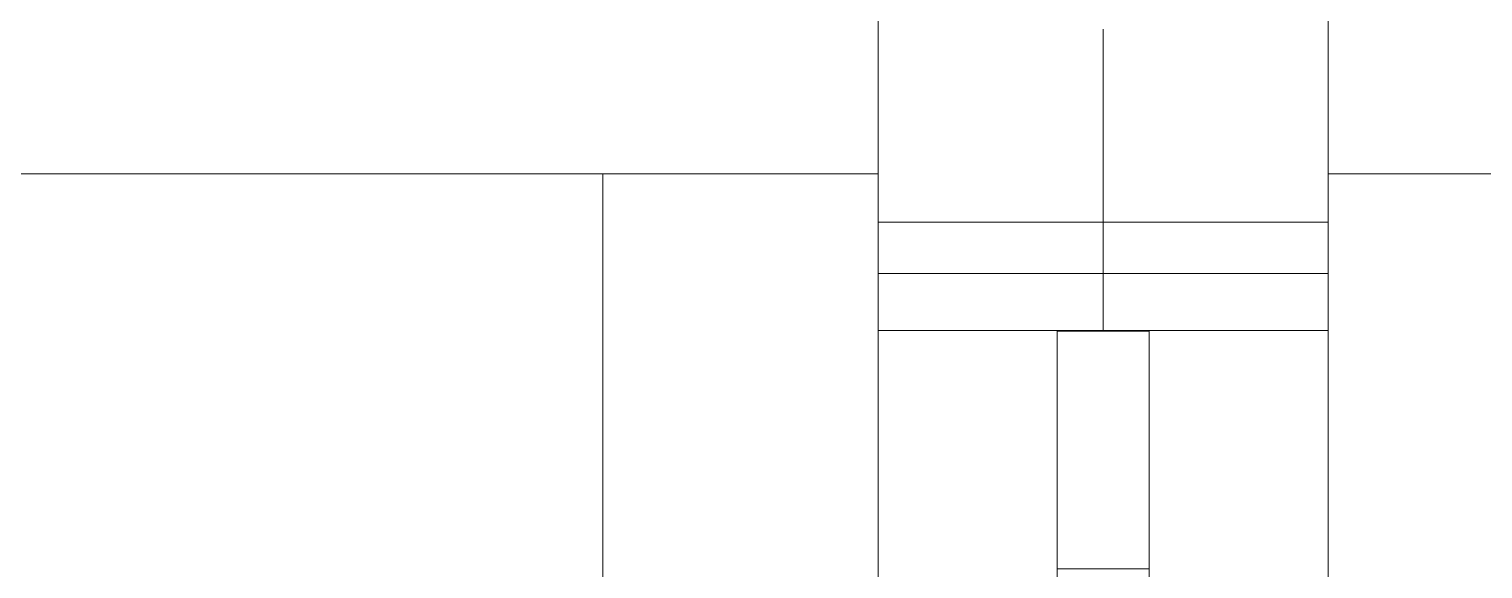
# Model space of a CAD drawing. Header units: millimetres. Extents: x -46169 to 237885, y -84465 to 18123.
# Drawn here: x 171860.1 to 172018.5, y -80546.3 to -80487.6 of the extents above; entities that cross this region are included whole.
import ezdxf

# ---------------------------------------------------------------- set-up
doc = ezdxf.new("R2010")
doc.units = ezdxf.units.MM
doc.header["$MEASUREMENT"] = 0
doc.linetypes.add('Wipeout_Contour', pattern=[1000, 0, -1000])
doc.layers.add('New_A-20-M_Floor_Slab', color=7, linetype='Continuous')
doc.layers.add('New_A-35-M_FFE_Fixed', color=7, linetype='Continuous')
doc.layers.add('New_A-35-M_FFE_Fixed_Pen_No__1', color=7, linetype='Continuous', lineweight=13)

# ---------------------------------------------------------------- blocks, each defined once
blk = doc.blocks.new('Section Elem_134_3', base_point=(129666.67, -84332.61))
at = {"color": 254, "linetype": 'Wipeout_Contour', "lineweight": 0, "ltscale": 3038459.402068488}
blk.add_wipeout([(171958.61, -80601.62), (171952.61, -80601.62), (171952.61, -80615.11), (171972.11, -80615.11), (171972.11, -80599.29), (171969.11, -80599.29), (171969.11, -80601.65), (171959.42, -80601.65), (171959.42, -80549.01), (171969.11, -80549.01), (171969.11, -80551.38), (171972.11, -80551.38), (171972.11, -80520.4), (171952.61, -80520.4), (171952.61, -80549.04), (171958.61, -80549.04)], dxfattribs=at).dxf.layer = 'New_A-20-M_Floor_Slab'
at = {"color": 254, "linetype": 'Wipeout_Contour', "lineweight": 0, "ltscale": 3038863.404224605}
blk.add_wipeout([(171982.11, -80551.38), (171985.11, -80551.38), (171985.11, -80549.01), (171994.8, -80549.01), (171994.8, -80601.65), (171985.11, -80601.65), (171985.11, -80599.29), (171982.11, -80599.29), (171982.11, -80615.11), (172001.61, -80615.11), (172001.61, -80601.62), (171995.61, -80601.62), (171995.61, -80549.04), (172001.61, -80549.04), (172001.61, -80520.4), (171982.11, -80520.4)], dxfattribs=at).dxf.layer = 'New_A-20-M_Floor_Slab'
blk = doc.blocks.new('Section Elem_142_3', base_point=(129666.67, -84332.61))
at = {"color": 254, "linetype": 'Wipeout_Contour', "lineweight": 0, "ltscale": 759525.427808}
blk.add_wipeout([(171952.61, -80503.33), (171922.61, -80503.33), (171922.61, -80647.33), (171952.61, -80647.33)], dxfattribs=at).dxf.layer = 'New_A-35-M_FFE_Fixed'
at = {"color": 254, "linetype": 'Wipeout_Contour', "lineweight": 0, "ltscale": 1137693.232729627}
blk.add_wipeout([(171451.61, -80346.96), (171451.61, -80503.33), (171481.61, -80503.33), (171922.61, -80503.33), (171952.61, -80503.33), (171952.61, -80346.96)], dxfattribs=at).dxf.layer = 'New_A-35-M_FFE_Fixed'
at = {"color": 254, "linetype": 'Wipeout_Contour', "lineweight": 0, "ltscale": 759514.928862}
blk.add_wipeout([(171952.61, -80511.45), (171977.11, -80511.45), (171977.11, -80510.54), (171952.61, -80510.54)], dxfattribs=at).dxf.layer = 'New_A-35-M_FFE_Fixed'
at = {"color": 254, "linetype": 'Wipeout_Contour', "lineweight": 0, "ltscale": 759525.607096}
blk.add_wipeout([(171952.61, -80520.4), (171977.11, -80520.4), (171977.11, -80514.18), (171952.61, -80514.18)], dxfattribs=at).dxf.layer = 'New_A-35-M_FFE_Fixed'
at = {"layer": 'New_A-35-M_FFE_Fixed_Pen_No__1', "linetype": 'Continuous'}
blk.add_line((171977.11, -80520.4), (171952.61, -80520.4), dxfattribs=at)
at = {"color": 254, "linetype": 'Wipeout_Contour', "lineweight": 0, "ltscale": 759481.19716}
blk.add_wipeout([(171977.11, -80487.59), (171952.61, -80487.59), (171952.61, -80494.61), (171977.11, -80494.61)], dxfattribs=at).dxf.layer = 'New_A-35-M_FFE_Fixed'
at = {"color": 254, "linetype": 'Wipeout_Contour', "lineweight": 0, "ltscale": 758662.442204}
blk.add_wipeout([(171481.61, -80635.33), (171922.61, -80635.33), (171922.61, -80503.33), (171481.61, -80503.33)], dxfattribs=at).dxf.layer = 'New_A-35-M_FFE_Fixed'
at = {"color": 254, "linetype": 'Wipeout_Contour', "lineweight": 0, "ltscale": 759520.137913}
blk.add_wipeout([(171952.61, -80514.18), (171977.11, -80514.18), (171977.11, -80513.95), (171952.61, -80513.95)], dxfattribs=at).dxf.layer = 'New_A-35-M_FFE_Fixed'
at = {"layer": 'New_A-35-M_FFE_Fixed_Pen_No__1', "linetype": 'Continuous'}
for p, q in [((171922.61, -80503.33), (171481.61, -80503.33)), ((171922.61, -80647.33), (171922.61, -80503.33))]:
    blk.add_line(p, q, dxfattribs=at)
at = {"color": 254, "linetype": 'Wipeout_Contour', "lineweight": 0, "ltscale": 759493.096435}
blk.add_wipeout([(171977.11, -80494.61), (171952.61, -80494.61), (171952.61, -80501.63), (171977.11, -80501.63)], dxfattribs=at).dxf.layer = 'New_A-35-M_FFE_Fixed'
at = {"color": 254, "linetype": 'Wipeout_Contour', "lineweight": 0, "ltscale": 759518.777966}
blk.add_wipeout([(171952.61, -80513.55), (171977.11, -80513.55), (171977.11, -80512.98), (171952.61, -80512.98)], dxfattribs=at).dxf.layer = 'New_A-35-M_FFE_Fixed'
at = {"color": 254, "linetype": 'Wipeout_Contour', "lineweight": 0, "ltscale": 949369.700148}
blk.add_wipeout([(171952.61, -80508.61), (171977.11, -80508.61), (171977.11, -80501.63), (171952.61, -80501.63), (171952.61, -80503.33)], dxfattribs=at).dxf.layer = 'New_A-35-M_FFE_Fixed'
at = {"color": 254, "linetype": 'Wipeout_Contour', "lineweight": 0, "ltscale": 759517.695695}
blk.add_wipeout([(171952.61, -80512.98), (171977.11, -80512.98), (171977.11, -80512.27), (171952.61, -80512.27)], dxfattribs=at).dxf.layer = 'New_A-35-M_FFE_Fixed'
at = {"layer": 'New_A-35-M_FFE_Fixed_Pen_No__1', "linetype": 'Continuous'}
for p, q in [((171952.61, -80503.33), (171952.61, -80346.96)), ((171922.61, -80503.33), (171952.61, -80503.33))]:
    blk.add_line(p, q, dxfattribs=at)
at = {"color": 254, "linetype": 'Wipeout_Contour', "lineweight": 0, "ltscale": 759511.714794}
blk.add_wipeout([(171952.61, -80509.58), (171977.11, -80509.58), (171977.11, -80508.61), (171952.61, -80508.61)], dxfattribs=at).dxf.layer = 'New_A-35-M_FFE_Fixed'
at = {"color": 254, "linetype": 'Wipeout_Contour', "lineweight": 0, "ltscale": 759516.396351}
blk.add_wipeout([(171952.61, -80512.27), (171977.11, -80512.27), (171977.11, -80511.45), (171952.61, -80511.45)], dxfattribs=at).dxf.layer = 'New_A-35-M_FFE_Fixed'
at = {"color": 254, "linetype": 'Wipeout_Contour', "lineweight": 0, "ltscale": 759519.60239}
blk.add_wipeout([(171952.61, -80513.95), (171977.11, -80513.95), (171977.11, -80513.55), (171952.61, -80513.55)], dxfattribs=at).dxf.layer = 'New_A-35-M_FFE_Fixed'
at = {"layer": 'New_A-35-M_FFE_Fixed_Pen_No__1', "linetype": 'Continuous'}
for p, q in [((171977.11, -80508.61), (171952.61, -80508.61)), ((171977.11, -80514.18), (171952.61, -80514.18))]:
    blk.add_line(p, q, dxfattribs=at)
at = {"color": 254, "linetype": 'Wipeout_Contour', "lineweight": 0, "ltscale": 759513.3485}
blk.add_wipeout([(171952.61, -80510.54), (171977.11, -80510.54), (171977.11, -80509.58), (171952.61, -80509.58)], dxfattribs=at).dxf.layer = 'New_A-35-M_FFE_Fixed'
at = {"layer": 'New_A-35-M_FFE_Fixed_Pen_No__1', "linetype": 'Continuous'}
blk.add_line((171952.61, -80647.33), (171952.61, -80503.33), dxfattribs=at)
blk = doc.blocks.new('Section Elem_143_3', base_point=(129666.67, -84332.61))
at = {"color": 254, "linetype": 'Wipeout_Contour', "lineweight": 0, "ltscale": 759811.577481}
blk.add_wipeout([(172001.61, -80503.33), (172001.61, -80647.33), (172031.61, -80647.33), (172031.61, -80503.33)], dxfattribs=at).dxf.layer = 'New_A-35-M_FFE_Fixed'
at = {"color": 254, "linetype": 'Wipeout_Contour', "lineweight": 0, "ltscale": 949468.929231}
blk.add_wipeout([(171977.11, -80520.4), (171972.11, -80520.4), (171972.11, -80520.48), (171982.11, -80520.48), (171982.11, -80520.4)], dxfattribs=at).dxf.layer = 'New_A-35-M_FFE_Fixed'
at = {"color": 254, "linetype": 'Wipeout_Contour', "lineweight": 0, "ltscale": 759603.466211}
blk.add_wipeout([(171972.11, -80538.96), (171982.11, -80538.96), (171982.11, -80535.1), (171972.11, -80535.1)], dxfattribs=at).dxf.layer = 'New_A-35-M_FFE_Fixed'
at = {"color": 254, "linetype": 'Wipeout_Contour', "lineweight": 0, "ltscale": 760410.510619}
blk.add_wipeout([(172502.61, -80346.96), (172001.61, -80346.96), (172001.61, -80503.33), (172502.61, -80503.33)], dxfattribs=at).dxf.layer = 'New_A-35-M_FFE_Fixed'
at = {"color": 254, "linetype": 'Wipeout_Contour', "lineweight": 0, "ltscale": 759603.684084}
blk.add_wipeout([(171977.11, -80511.45), (172001.61, -80511.45), (172001.61, -80510.54), (171977.11, -80510.54)], dxfattribs=at).dxf.layer = 'New_A-35-M_FFE_Fixed'
at = {"color": 254, "linetype": 'Wipeout_Contour', "lineweight": 0, "ltscale": 759579.822795}
blk.add_wipeout([(171972.11, -80525.7), (171982.11, -80525.7), (171982.11, -80520.48), (171972.11, -80520.48)], dxfattribs=at).dxf.layer = 'New_A-35-M_FFE_Fixed'
at = {"color": 254, "linetype": 'Wipeout_Contour', "lineweight": 0, "ltscale": 759596.396013}
blk.add_wipeout([(171972.11, -80535.1), (171982.11, -80535.1), (171982.11, -80530.63), (171972.11, -80530.63)], dxfattribs=at).dxf.layer = 'New_A-35-M_FFE_Fixed'
at = {"color": 254, "linetype": 'Wipeout_Contour', "lineweight": 0, "ltscale": 759609.414479}
blk.add_wipeout([(171972.11, -80542.11), (171982.11, -80542.11), (171982.11, -80538.96), (171972.11, -80538.96)], dxfattribs=at).dxf.layer = 'New_A-35-M_FFE_Fixed'
at = {"layer": 'New_A-35-M_FFE_Fixed_Pen_No__1', "linetype": 'Continuous'}
for p, q in [((171972.11, -80520.48), (171972.11, -80520.4)), ((171972.11, -80538.96), (171972.11, -80535.1)), ((171982.11, -80538.96), (171982.11, -80535.1))]:
    blk.add_line(p, q, dxfattribs=at)
at = {"color": 254, "linetype": 'Wipeout_Contour', "lineweight": 0, "ltscale": 759569.956309}
blk.add_wipeout([(171977.11, -80487.59), (171977.11, -80494.61), (172001.61, -80494.61), (172001.61, -80487.59)], dxfattribs=at).dxf.layer = 'New_A-35-M_FFE_Fixed'
at = {"color": 254, "linetype": 'Wipeout_Contour', "lineweight": 0, "ltscale": 759614.361071}
blk.add_wipeout([(172001.61, -80514.18), (171977.11, -80514.18), (171977.11, -80520.4), (172001.61, -80520.4)], dxfattribs=at).dxf.layer = 'New_A-35-M_FFE_Fixed'
at = {"color": 254, "linetype": 'Wipeout_Contour', "lineweight": 0, "ltscale": 759588.429974}
blk.add_wipeout([(171972.11, -80525.7), (171972.11, -80530.63), (171982.11, -80530.63), (171982.11, -80525.7)], dxfattribs=at).dxf.layer = 'New_A-35-M_FFE_Fixed'
at = {"color": 254, "linetype": 'Wipeout_Contour', "lineweight": 0, "ltscale": 759614.050585}
blk.add_wipeout([(171972.11, -80544.43), (171982.11, -80544.43), (171982.11, -80542.11), (171972.11, -80542.11)], dxfattribs=at).dxf.layer = 'New_A-35-M_FFE_Fixed'
at = {"layer": 'New_A-35-M_FFE_Fixed_Pen_No__1', "linetype": 'Continuous'}
for p, q in [((171972.11, -80525.7), (171972.11, -80520.48)), ((171972.11, -80520.48), (171982.11, -80520.48)), ((171977.11, -80520.4), (172001.61, -80520.4)), ((171982.11, -80520.48), (171982.11, -80520.4)), ((171982.11, -80525.7), (171982.11, -80520.48)), ((171972.11, -80530.63), (171972.11, -80525.7)), ((171982.11, -80530.63), (171982.11, -80525.7)), ((171972.11, -80535.1), (171972.11, -80530.63)), ((171982.11, -80535.1), (171982.11, -80530.63)), ((171972.11, -80542.11), (171972.11, -80538.96)), ((171982.11, -80542.11), (171982.11, -80538.96))]:
    blk.add_line(p, q, dxfattribs=at)
at = {"color": 254, "linetype": 'Wipeout_Contour', "lineweight": 0, "ltscale": 759581.854199}
blk.add_wipeout([(171977.11, -80501.63), (172001.61, -80501.63), (172001.61, -80494.61), (171977.11, -80494.61)], dxfattribs=at).dxf.layer = 'New_A-35-M_FFE_Fixed'
at = {"color": 254, "linetype": 'Wipeout_Contour', "lineweight": 0, "ltscale": 759608.89252}
blk.add_wipeout([(171977.11, -80514.18), (172001.61, -80514.18), (172001.61, -80513.95), (171977.11, -80513.95)], dxfattribs=at).dxf.layer = 'New_A-35-M_FFE_Fixed'
at = {"color": 254, "linetype": 'Wipeout_Contour', "lineweight": 0, "ltscale": 759617.226245}
blk.add_wipeout([(171972.11, -80545.85), (171982.11, -80545.85), (171982.11, -80544.43), (171972.11, -80544.43)], dxfattribs=at).dxf.layer = 'New_A-35-M_FFE_Fixed'
at = {"layer": 'New_A-35-M_FFE_Fixed_Pen_No__1', "linetype": 'Continuous'}
for p, q in [((171977.11, -80494.61), (171977.11, -80487.59)), ((171972.11, -80544.43), (171972.11, -80542.11)), ((171982.11, -80544.43), (171982.11, -80542.11))]:
    blk.add_line(p, q, dxfattribs=at)
at = {"color": 254, "linetype": 'Wipeout_Contour', "lineweight": 0, "ltscale": 949501.929291}
blk.add_wipeout([(171977.11, -80501.63), (171977.11, -80508.61), (172001.61, -80508.61), (172001.61, -80503.33), (172001.61, -80501.63)], dxfattribs=at).dxf.layer = 'New_A-35-M_FFE_Fixed'
at = {"color": 254, "linetype": 'Wipeout_Contour', "lineweight": 0, "ltscale": 759607.532727}
blk.add_wipeout([(171977.11, -80513.55), (172001.61, -80513.55), (172001.61, -80512.98), (171977.11, -80512.98)], dxfattribs=at).dxf.layer = 'New_A-35-M_FFE_Fixed'
at = {"color": 254, "linetype": 'Wipeout_Contour', "lineweight": 0, "ltscale": 759618.839883}
blk.add_wipeout([(171972.11, -80546.33), (171982.11, -80546.33), (171982.11, -80545.85), (171972.11, -80545.85)], dxfattribs=at).dxf.layer = 'New_A-35-M_FFE_Fixed'
at = {"layer": 'New_A-35-M_FFE_Fixed_Pen_No__1', "linetype": 'Continuous'}
for p, q in [((172001.61, -80503.33), (172001.61, -80346.96)), ((171977.11, -80501.63), (171977.11, -80494.61)), ((172031.61, -80503.33), (172001.61, -80503.33)), ((171972.11, -80545.85), (171972.11, -80544.43)), ((171982.11, -80545.85), (171982.11, -80544.43)), ((171972.11, -80546.33), (171972.11, -80545.85)), ((171972.11, -80548.19), (171972.11, -80546.33)), ((171972.11, -80546.33), (171982.11, -80546.33)), ((171982.11, -80546.33), (171982.11, -80545.85)), ((171982.11, -80548.19), (171982.11, -80546.33))]:
    blk.add_line(p, q, dxfattribs=at)
at = {"color": 254, "linetype": 'Wipeout_Contour', "lineweight": 0, "ltscale": 759600.470384}
blk.add_wipeout([(171977.11, -80508.61), (171977.11, -80509.58), (172001.61, -80509.58), (172001.61, -80508.61)], dxfattribs=at).dxf.layer = 'New_A-35-M_FFE_Fixed'
at = {"color": 254, "linetype": 'Wipeout_Contour', "lineweight": 0, "ltscale": 759606.450595}
blk.add_wipeout([(171977.11, -80512.27), (171977.11, -80512.98), (172001.61, -80512.98), (172001.61, -80512.27)], dxfattribs=at).dxf.layer = 'New_A-35-M_FFE_Fixed'
at = {"layer": 'New_A-35-M_FFE_Fixed_Pen_No__1', "linetype": 'Continuous'}
for q in [(171977.11, -80501.63), (172001.61, -80508.61)]:
    blk.add_line((171977.11, -80508.61), q, dxfattribs=at)
at = {"color": 254, "linetype": 'Wipeout_Contour', "lineweight": 0, "ltscale": 759602.10391}
blk.add_wipeout([(171977.11, -80509.58), (171977.11, -80510.54), (172001.61, -80510.54), (172001.61, -80509.58)], dxfattribs=at).dxf.layer = 'New_A-35-M_FFE_Fixed'
at = {"color": 254, "linetype": 'Wipeout_Contour', "lineweight": 0, "ltscale": 759605.151401}
blk.add_wipeout([(171977.11, -80512.27), (172001.61, -80512.27), (172001.61, -80511.45), (171977.11, -80511.45)], dxfattribs=at).dxf.layer = 'New_A-35-M_FFE_Fixed'
at = {"color": 254, "linetype": 'Wipeout_Contour', "lineweight": 0, "ltscale": 759608.357056}
blk.add_wipeout([(171977.11, -80513.55), (171977.11, -80513.95), (172001.61, -80513.95), (172001.61, -80513.55)], dxfattribs=at).dxf.layer = 'New_A-35-M_FFE_Fixed'
at = {"layer": 'New_A-35-M_FFE_Fixed_Pen_No__1', "linetype": 'Continuous'}
for p, q in [((172001.61, -80647.33), (172001.61, -80503.33)), ((171977.11, -80509.58), (171977.11, -80508.61)), ((171977.11, -80510.54), (171977.11, -80509.58)), ((171977.11, -80511.45), (171977.11, -80510.54)), ((171977.11, -80512.27), (171977.11, -80511.45)), ((171977.11, -80512.98), (171977.11, -80512.27)), ((171977.11, -80513.55), (171977.11, -80512.98)), ((171977.11, -80513.95), (171977.11, -80513.55)), ((171977.11, -80514.18), (171977.11, -80513.95)), ((171977.11, -80520.4), (171977.11, -80514.18)), ((171977.11, -80514.18), (172001.61, -80514.18))]:
    blk.add_line(p, q, dxfattribs=at)

msp = doc.modelspace()

# ---------------------------------------------------------------- block references
at = {"layer": 'New_A-20-M_Floor_Slab'}
msp.add_blockref('Section Elem_134_3', (129666.67, -84332.61), dxfattribs=at)

# ---------------------------------------------------------------- next in the draw order: block references
at = {"layer": 'New_A-35-M_FFE_Fixed'}
msp.add_blockref('Section Elem_142_3', (129666.67, -84332.61), dxfattribs=at)

# ---------------------------------------------------------------- next in the draw order: block references
msp.add_blockref('Section Elem_143_3', (129666.67, -84332.61), dxfattribs=at)

doc.saveas('drawing.dxf')
